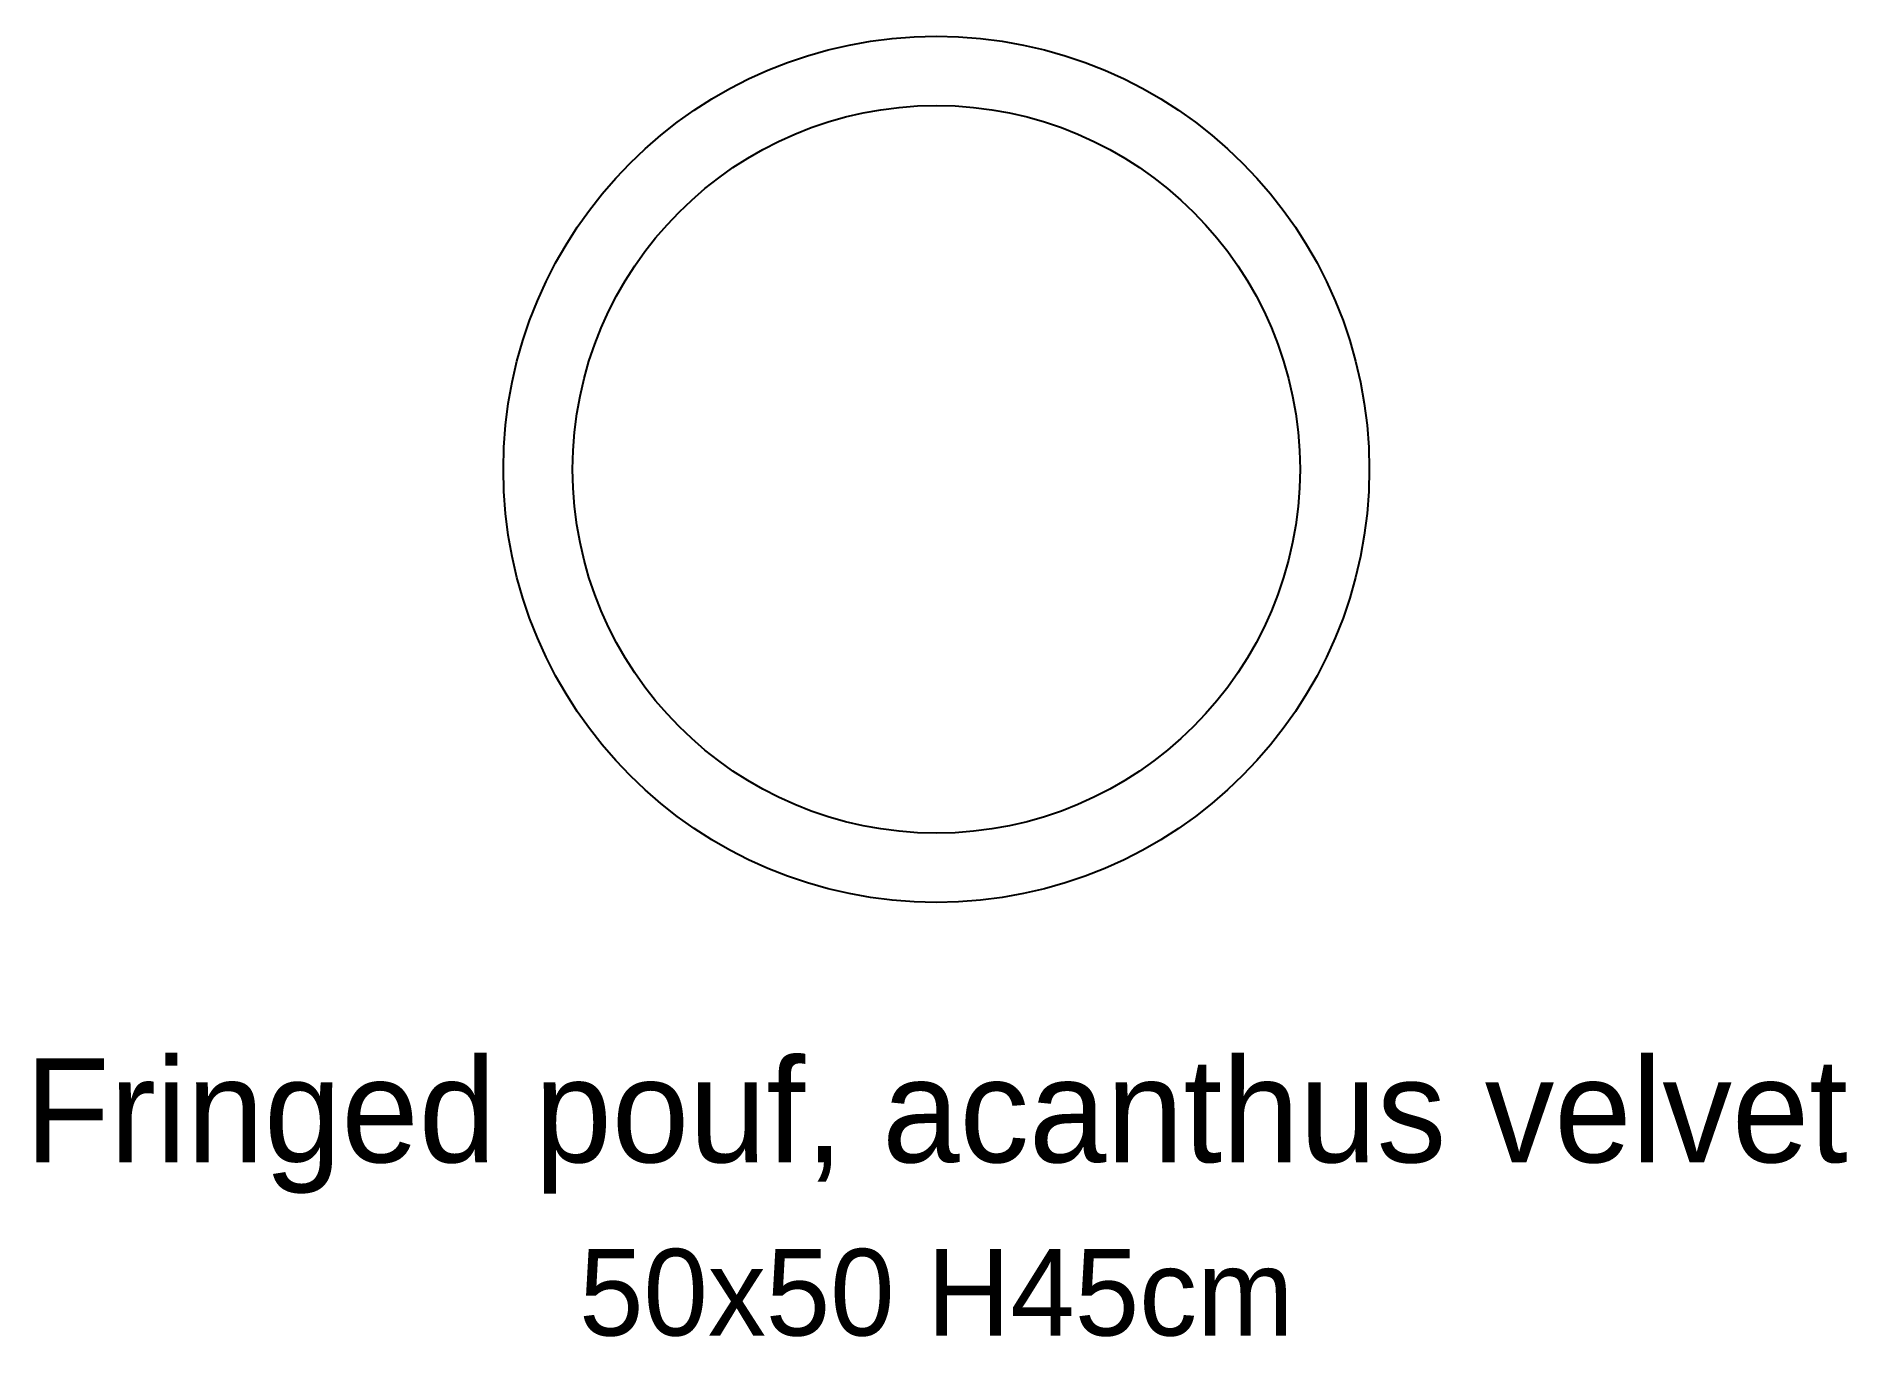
# Model space of a CAD drawing. Header units: centimetres. Extents: x -52 to 53, y -50 to 25.
import ezdxf
from ezdxf.enums import TextEntityAlignment as Align

# ---------------------------------------------------------------- set-up
doc = ezdxf.new("R2010")
doc.units = ezdxf.units.CM

# ---------------------------------------------------------------- blocks, each defined once
blk = doc.blocks.new('POUF_ACANTHUS')
at = {"layer": 'FURN_POUF'}
for radius in [25, 21]:
    blk.add_circle((0, 0), radius, dxfattribs=at)

msp = doc.modelspace()

# ---------------------------------------------------------------- block references
at = {"layer": 'FURN_POUF'}
msp.add_blockref('POUF_ACANTHUS', (0, 0), dxfattribs=at)

# ---------------------------------------------------------------- texts
at = {"layer": 'LABELS'}
for s, height, p in [('Fringed pouf, acanthus velvet', 6, (0, -40)), ('50x50 H45cm', 5, (0, -50))]:
    msp.add_text(s, height=height, dxfattribs=at).set_placement(p, align=Align.CENTER)

doc.saveas('drawing.dxf')
